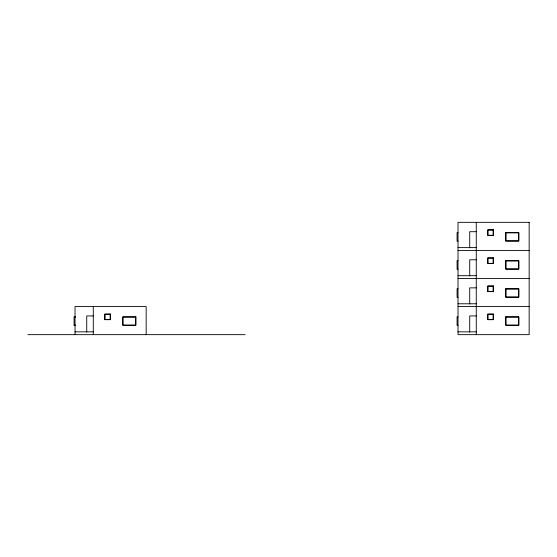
<?xml version="1.0" encoding="UTF-8"?>
<svg xmlns="http://www.w3.org/2000/svg" width="557" height="557" viewBox="0 0 557 557"><rect width="100%" height="100%" fill="white"/><g stroke="black" fill="none" stroke-linecap="round" stroke-linejoin="round"><path stroke-width="0.84" d="M476.27 231.705L469.718 231.705L469.718 247.872M458.014 232.638L457.081 232.638L457.081 241.063L458.014 241.063M505.749 232.638L518.852 232.638L518.852 241.063L505.749 241.063L505.749 232.554M458.014 247.614L476.27 247.614M458.014 250.42L529.15 250.42M476.27 259.778L469.718 259.778L469.718 275.945M458.014 260.718L457.081 260.718L457.081 269.142L458.014 269.142M505.749 260.718L518.852 260.718L518.852 269.142L505.749 269.142L505.749 260.634M458.014 275.694L476.27 275.694M458.014 278.5L529.15 278.5M476.27 287.858L469.718 287.858L469.718 304.025M458.014 288.798L457.081 288.798L457.081 297.222L458.014 297.222M505.749 288.798L518.852 288.798L518.852 297.222L505.749 297.222L505.749 288.707M458.014 303.774L476.27 303.774M458.014 306.58L529.15 306.58M93.284 315.937L86.732 315.937L86.732 332.104M476.27 315.937L469.718 315.937L469.718 332.104M75.035 316.877L74.102 316.877L74.102 325.295L75.035 325.295M458.014 316.877L457.081 316.877L457.081 325.295L458.014 325.295M505.749 316.877L518.852 316.877L518.852 325.295L505.749 325.295L505.749 316.787M74.102 317.058L75.501 317.058M74.102 325.114L75.501 325.114M75.035 331.847L93.284 331.847M458.014 331.847L476.27 331.847M27.85 334.66L245.066 334.66M476.27 222.34L476.27 334.66M146.171 334.66L146.171 306.58L75.035 306.58L75.035 334.66M93.284 306.58L93.284 334.66M529.15 222.34L458.014 222.34L458.014 334.66L529.15 334.66L529.15 222.34M493.356 229.832L487.744 229.832L487.744 235.444L493.356 235.444L493.356 229.832M493.168 230.02L487.932 230.02L487.932 235.256L493.168 235.256L493.168 230.02M518.664 232.826L505.937 232.826L505.937 240.875L518.664 240.875L518.664 232.826M493.356 257.912L487.744 257.912L487.744 263.524L493.356 263.524L493.356 257.912M493.168 258.093L487.932 258.093L487.932 263.336L493.168 263.336L493.168 258.093M518.664 260.906L505.937 260.906L505.937 268.954L518.664 268.954L518.664 260.906M493.356 285.985L487.744 285.985L487.744 291.603L493.356 291.603L493.356 285.985M493.168 286.173L487.932 286.173L487.932 291.415L493.168 291.415L493.168 286.173M518.664 288.986L505.937 288.986L505.937 297.034L518.664 297.034L518.664 288.986M110.377 314.064L104.758 314.064L104.758 319.683L110.377 319.683L110.377 314.064M493.356 314.064L487.744 314.064L487.744 319.683L493.356 319.683L493.356 314.064M110.189 314.252L104.946 314.252L104.946 319.495L110.189 319.495L110.189 314.252M493.168 314.252L487.932 314.252L487.932 319.495L493.168 319.495L493.168 314.252M135.873 316.877L122.77 316.877L122.77 325.295L135.873 325.295L135.873 316.877M135.685 317.058L122.958 317.058L122.958 325.114L135.685 325.114L135.685 317.058M518.664 317.058L505.937 317.058L505.937 325.114L518.664 325.114L518.664 317.058"/></g></svg>
